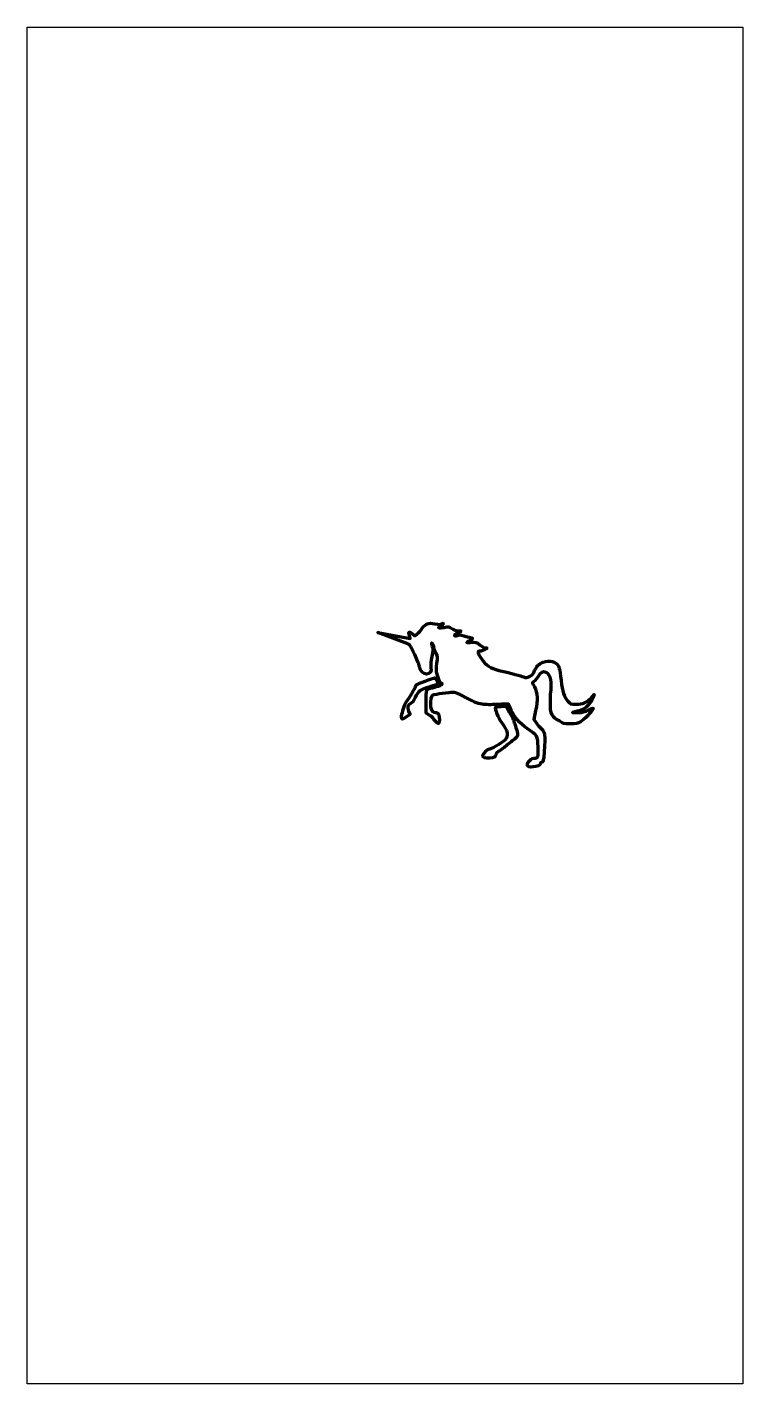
# Model space of a CAD drawing. Header units: inches. Extents: x -129 to 134, y -227 to 272.
import ezdxf

# ---------------------------------------------------------------- set-up
doc = ezdxf.new("R2010")
doc.units = ezdxf.units.IN
doc.header["$MEASUREMENT"] = 0
doc.layers.add('svg2', color=7, linetype='Continuous')
picture_1 = doc.add_image_def('image1.png', size_in_pixel=(1414, 746))

msp = doc.modelspace()

# ---------------------------------------------------------------- linework, layer by layer
at = {"layer": 'svg2', "color": 7, "lineweight": 100, "true_color": 0xffffff}
for points, knots in [([(77.42, 20.99), (75.94, 20.24), (75.11, 20.05), (73.49, 20.07), (73.49, 20.07), (71.44, 20.1), (71.44, 20.1), (71.44, 20.1), (73.12, 20.51), (73.12, 20.51), (74.04, 20.74), (75.1, 21.09), (75.47, 21.3), (76.65, 21.95), (78.28, 23.87), (78.84, 25.26), (78.84, 25.26), (79.37, 26.61), (79.37, 26.61), (79.37, 26.61), (78.26, 25.35), (78.26, 25.35), (76.85, 23.75), (75.18, 23.07), (72.66, 23.07), (70.81, 23.07), (70.6, 23.15), (69.64, 24.25), (68.42, 25.64), (67.72, 27.81), (67.22, 31.78), (66.62, 36.61), (66.56, 36.84), (65.77, 37.77), (64.65, 39.07), (61.92, 39.25), (59.9, 38.16), (58.5, 37.41), (57.98, 36.75), (57.19, 34.77), (56.98, 34.24), (56.31, 33.6), (55.63, 33.27), (54.59, 32.77), (54.29, 32.76), (53.36, 33.15), (52.41, 33.55), (49.37, 34.35), (44.38, 35.53), (41.24, 36.27), (39.5, 37.41), (38.02, 39.68), (36.47, 42.07), (36.34, 42.6), (37.33, 42.6), (37.71, 42.6), (38.47, 42.83), (39.01, 43.11), (40.02, 43.63), (40.39, 44.07), (39.55, 43.75), (39.3, 43.65), (38.37, 44.13), (37.48, 44.81), (35.99, 45.95), (35.73, 46.03), (34.24, 45.85), (33.34, 45.75), (32.61, 45.72), (32.61, 45.8), (32.61, 45.88), (33.06, 46.18), (33.62, 46.47), (34.82, 47.09), (34.93, 47.65), (33.85, 47.65), (33.42, 47.65), (32.35, 47.89), (31.46, 48.19), (30.24, 48.61), (29.68, 48.66), (29.06, 48.38), (28.58, 48.15), (28.19, 48.13), (28.07, 48.32), (27.96, 48.5), (28.39, 48.85), (29.03, 49.12), (30.54, 49.75), (30.82, 50.26), (29.56, 50.07), (28.85, 49.97), (28.17, 50.19), (27.23, 50.84), (25.97, 51.72), (25.84, 51.74), (24.2, 51.35), (22.52, 50.95), (21.47, 51.11), (22.73, 51.57), (23.39, 51.82), (23.86, 52.33), (23.86, 52.82), (23.87, 52.99), (23.64, 52.93), (23.37, 52.7), (22.99, 52.39), (22.39, 52.37), (20.83, 52.65), (18.3, 53.09), (17.47, 52.81), (16.17, 51.01), (15.63, 50.26), (14.79, 49.33), (14.32, 48.96), (14.32, 48.96), (13.47, 48.29), (13.47, 48.29), (13.47, 48.29), (12.45, 49.04), (12.45, 49.04), (11.23, 49.95), (11.01, 49.8), (11.42, 48.36), (11.42, 48.36), (11.73, 47.26), (11.73, 47.26), (11.73, 47.26), (-0.22, 49.51), (-0.22, 49.51), (-0.22, 49.51), (10.83, 45.3), (10.83, 45.3), (11.29, 45.08), (11.68, 44.8), (11.77, 44.6), (11.89, 44.33), (12.61, 42.88), (13.38, 41.37), (14.15, 39.86), (14.95, 37.85), (15.15, 36.91), (15.55, 35.07), (16.39, 34.18), (17.75, 34.18), (19.05, 34.18), (19.61, 35.02), (19.36, 36.6), (19.23, 37.43), (19.36, 39.05), (19.68, 40.65), (20.1, 42.68), (20.14, 43.56), (19.86, 44.35), (19.38, 45.73), (19.42, 45.93), (20.01, 45.14), (20.29, 44.78), (20.51, 44.22), (20.51, 43.89), (20.51, 43.56), (20.84, 42.66), (21.24, 41.89), (21.92, 40.58), (21.94, 40.31), (21.58, 38.21), (21.27, 36.35), (21.29, 35.6), (21.69, 34.03), (22.27, 31.83), (22.74, 30.82), (23.21, 30.82), (23.39, 30.82), (23.53, 30.68), (23.53, 30.51), (23.53, 30.19), (21.22, 29.36), (19.24, 28.96), (18.64, 28.84), (18, 28.47), (17.82, 28.13), (17.65, 27.8), (17.53, 25.78), (17.57, 23.64), (17.57, 23.64), (17.65, 19.76), (17.65, 19.76), (17.65, 19.76), (18.91, 18.98), (18.91, 18.98), (19.6, 18.55), (20.17, 18.08), (20.17, 17.93), (20.17, 17.53), (21.76, 16), (22.17, 16), (22.63, 16), (22.63, 18.54), (22.18, 19.39), (21.98, 19.76), (21.47, 20.04), (21.02, 20.04), (19.46, 20.04), (18.84, 21.94), (19.37, 25.14), (19.57, 26.33), (19.64, 26.38), (21.47, 26.72), (22.51, 26.92), (24.5, 27.17), (25.89, 27.29), (28.34, 27.5), (28.47, 27.48), (30.76, 26.25), (35.3, 23.82), (36.16, 23.46), (38.16, 23.11), (39.46, 22.88), (41.49, 22.86), (43.87, 23.04), (45.91, 23.2), (47.7, 23.21), (47.86, 23.06), (48.02, 22.91), (48.49, 21.96), (48.9, 20.95), (49.9, 18.49), (52.04, 16.02), (54.78, 14.16), (58.55, 11.6), (58.63, 11.48), (58.78, 7.36), (58.92, 3.55), (58.8, 3.22), (57.22, 3.21), (55.58, 3.2), (53.98, 0.46), (55.39, 0.06), (55.98, -0.1), (57.83, 0.07), (58.92, 0.39), (59.24, 0.48), (59.5, 0.79), (59.5, 1.08), (59.5, 1.36), (59.78, 1.66), (60.13, 1.75), (60.67, 1.89), (60.78, 2.4), (60.97, 5.48), (61.38, 12.29), (61.34, 12.69), (60.01, 13.98), (59.36, 14.61), (58.46, 15.66), (58.01, 16.32), (58.01, 16.32), (57.19, 17.52), (57.19, 17.52), (57.19, 17.52), (57.87, 20.72), (57.87, 20.72), (58.69, 24.62), (58.55, 27.21), (57.39, 29.45), (56.59, 31), (56.59, 31.06), (57.2, 31.44), (57.56, 31.66), (58.37, 32.67), (59.02, 33.69), (60.43, 35.89), (62.53, 34.93), (63.16, 33.01), (63.97, 30.54), (63.37, 27.11), (63.37, 27.11), (63.37, 27.11), (63.13, 23.06), (63.37, 21.17), (63.81, 17.81), (65.97, 17.45), (66.68, 16.88), (67.88, 15.91), (68.16, 15.83), (70.55, 15.84), (72.62, 15.85), (73.37, 16), (74.34, 16.6), (75.63, 17.39), (78.34, 20.15), (78.94, 21.26), (79.26, 21.87), (79.1, 21.84), (77.42, 20.99)], [0, 0, 0, 0, 1, 1, 1, 2, 2, 2, 3, 3, 3, 4, 4, 4, 5, 5, 5, 6, 6, 6, 7, 7, 7, 8, 8, 8, 9, 9, 9, 10, 10, 10, 11, 11, 11, 12, 12, 12, 13, 13, 13, 14, 14, 14, 15, 15, 15, 16, 16, 16, 17, 17, 17, 18, 18, 18, 19, 19, 19, 20, 20, 20, 21, 21, 21, 22, 22, 22, 23, 23, 23, 24, 24, 24, 25, 25, 25, 26, 26, 26, 27, 27, 27, 28, 28, 28, 29, 29, 29, 30, 30, 30, 31, 31, 31, 32, 32, 32, 33, 33, 33, 34, 34, 34, 35, 35, 35, 36, 36, 36, 37, 37, 37, 38, 38, 38, 39, 39, 39, 40, 40, 40, 41, 41, 41, 42, 42, 42, 43, 43, 43, 44, 44, 44, 45, 45, 45, 46, 46, 46, 47, 47, 47, 48, 48, 48, 49, 49, 49, 50, 50, 50, 51, 51, 51, 52, 52, 52, 53, 53, 53, 54, 54, 54, 55, 55, 55, 56, 56, 56, 57, 57, 57, 58, 58, 58, 59, 59, 59, 60, 60, 60, 61, 61, 61, 62, 62, 62, 63, 63, 63, 64, 64, 64, 65, 65, 65, 66, 66, 66, 67, 67, 67, 68, 68, 68, 69, 69, 69, 70, 70, 70, 71, 71, 71, 72, 72, 72, 73, 73, 73, 74, 74, 74, 75, 75, 75, 76, 76, 76, 77, 77, 77, 78, 78, 78, 79, 79, 79, 80, 80, 80, 81, 81, 81, 82, 82, 82, 83, 83, 83, 84, 84, 84, 85, 85, 85, 86, 86, 86, 87, 87, 87, 88, 88, 88, 89, 89, 89, 90, 90, 90, 91, 91, 91, 92, 92, 92, 93, 93, 93, 94, 94, 94, 95, 95, 95, 96, 96, 96, 97, 97, 97, 98, 98, 98, 98]), ([(8.4, 18.38), (8.4, 19.14), (9.33, 22.17), (9.9, 23.24), (10.09, 23.62), (10.96, 24.98), (11.82, 26.28), (12.69, 27.58), (13.49, 29.02), (13.6, 29.47), (13.78, 30.18), (14.33, 30.49), (17.08, 31.45), (18.87, 32.08), (20.5, 32.65), (20.69, 32.72), (20.89, 32.8), (21.29, 32.34), (21.59, 31.72), (21.59, 31.72), (22.13, 30.58), (22.13, 30.58), (22.13, 30.58), (19.05, 29.65), (19.05, 29.65), (15.51, 28.58), (14.82, 28.06), (13.64, 25.55), (13.09, 24.4), (12.48, 23.61), (11.96, 23.42), (10.87, 23.01), (10.62, 22.03), (11.23, 20.57), (11.23, 20.57), (11.73, 19.37), (11.73, 19.37), (11.73, 19.37), (10.49, 18.53), (10.49, 18.53), (8.99, 17.5), (8.4, 17.46), (8.4, 18.38)], [0, 0, 0, 0, 1, 1, 1, 2, 2, 2, 3, 3, 3, 4, 4, 4, 5, 5, 5, 6, 6, 6, 7, 7, 7, 8, 8, 8, 9, 9, 9, 10, 10, 10, 11, 11, 11, 12, 12, 12, 13, 13, 13, 14, 14, 14, 14]), ([(39.08, 3.55), (38.67, 3.72), (38.32, 4.03), (38.32, 4.23), (38.32, 4.82), (40.23, 6.58), (40.86, 6.58), (41.57, 6.58), (45.23, 8.73), (46.48, 9.89), (48.06, 11.35), (47.69, 13.29), (45.2, 16.56), (44.2, 17.86), (42.74, 21.55), (43.09, 21.89), (43.15, 21.96), (44.11, 22.06), (45.21, 22.12), (45.21, 22.12), (47.22, 22.23), (47.22, 22.23), (47.22, 22.23), (48.29, 20.21), (48.29, 20.21), (49.67, 17.62), (49.56, 17.88), (50.43, 15.33), (51.75, 11.43), (51.78, 11.55), (49.39, 9.72), (48.22, 8.82), (46.73, 7.62), (46.07, 7.05), (45.42, 6.48), (44.61, 5.92), (44.29, 5.8), (43.96, 5.68), (43.55, 5.22), (43.38, 4.77), (43.21, 4.32), (42.95, 3.87), (42.8, 3.79), (42.17, 3.41), (39.78, 3.26), (39.08, 3.55)], [0, 0, 0, 0, 1, 1, 1, 2, 2, 2, 3, 3, 3, 4, 4, 4, 5, 5, 5, 6, 6, 6, 7, 7, 7, 8, 8, 8, 9, 9, 9, 10, 10, 10, 11, 11, 11, 12, 12, 12, 13, 13, 13, 14, 14, 14, 15, 15, 15, 15])]:
    msp.add_open_spline(points, degree=3, knots=knots, dxfattribs=at)

# ---------------------------------------------------------------- pictures from other files: only their frames are drawn
at = {"layer": 'svg2'}
image = msp.add_image(picture_1, insert=(134.06, -226.8), size_in_units=(498.83, 263.17), rotation=90, dxfattribs=at)

doc.saveas('drawing.dxf')
